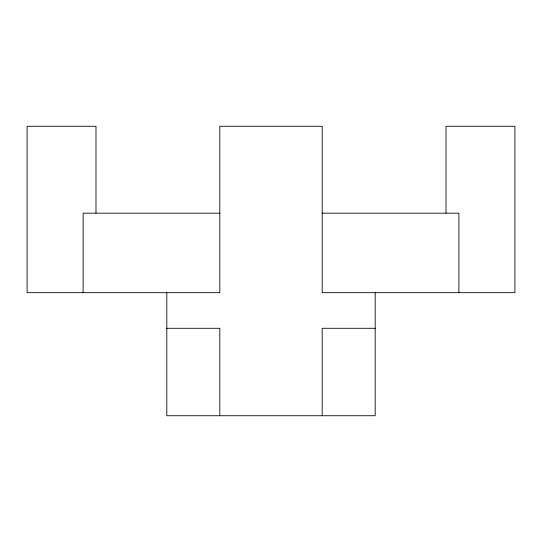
<?xml version="1.0" encoding="UTF-8"?>
<svg xmlns="http://www.w3.org/2000/svg" width="542" height="542" viewBox="0 0 542 542"><rect width="100%" height="100%" fill="white"/><g stroke="black" fill="none" stroke-linecap="round" stroke-linejoin="round"><path stroke-width="0.81" d="M219.808 213.182L83.116 213.182L83.116 292.673M322.192 213.182L458.884 213.182L458.884 292.673M166.814 328.289L219.808 328.289L219.808 415.728M375.186 328.289L322.192 328.289L322.192 415.728M446.012 213.182L446.012 126.272L514.9 126.272L514.9 292.673L322.192 292.673L322.192 126.272L219.808 126.272L219.808 292.673L27.1 292.673L27.1 126.272L95.988 126.272L95.988 213.182M375.186 292.673L375.186 415.728L166.814 415.728L166.814 292.673"/></g></svg>
